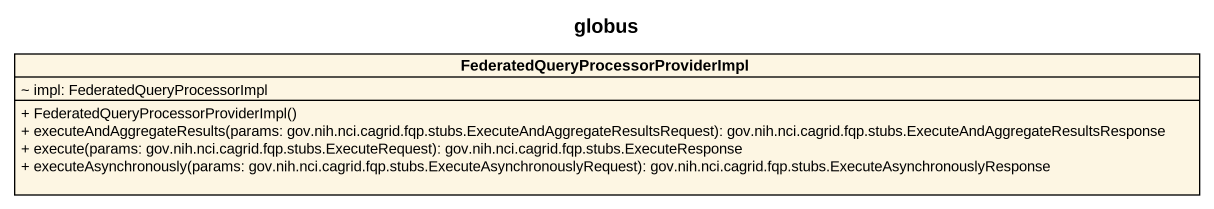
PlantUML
@startuml
title globus
hide circle
hide empty members
skinparam classAttributeIconSize 0
class "FederatedQueryProcessorProviderImpl" as FederatedQueryProcessorProvi {
  ~ impl: FederatedQueryProcessorImpl
  + FederatedQueryProcessorProviderImpl()
  + executeAndAggregateResults(params: gov.nih.nci.cagrid.fqp.stubs.ExecuteAndAggregateResultsRequest): gov.nih.nci.cagrid.fqp.stubs.ExecuteAndAggregateResultsResponse
  + execute(params: gov.nih.nci.cagrid.fqp.stubs.ExecuteRequest): gov.nih.nci.cagrid.fqp.stubs.ExecuteResponse
  + executeAsynchronously(params: gov.nih.nci.cagrid.fqp.stubs.ExecuteAsynchronouslyRequest): gov.nih.nci.cagrid.fqp.stubs.ExecuteAsynchronouslyResponse
}
@enduml
